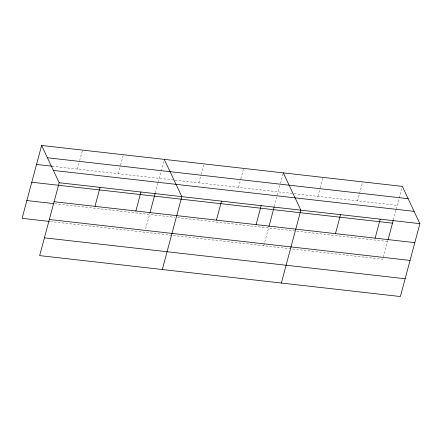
<?xml version="1.0" encoding="UTF-8"?>
<svg xmlns="http://www.w3.org/2000/svg" width="442" height="442" viewBox="0 0 442 442"><rect width="100%" height="100%" fill="white"/><g stroke="black" fill="none" stroke-linecap="round" stroke-linejoin="round"><path stroke-width="0.33" stroke-dasharray="2.21 1.66" d="M77.422 169.082L79.527 161.231M79.704 160.573L82.51 150.103M118.301 173.723L120.406 165.866M120.583 165.214L123.39 154.744M145.628 228.962L149.86 213.16M155.302 192.85L157.949 182.971M158.125 182.314L164.269 159.38M198.861 182.866L200.966 175.01M201.143 174.352L203.95 163.883M238.542 187.364L240.647 179.513M240.824 178.855L243.63 168.385M263.78 245.758L268.548 227.978M274.338 206.359L280.327 184.016M280.504 183.358L283.305 172.888M317.903 196.37L320.008 188.519M320.179 187.861L322.986 177.391M357.578 200.872L362.667 181.894M387.932 240.172L382.816 259.266L50.034 221.508M393.374 219.867L396.021 209.983M396.198 209.326L402.347 186.391M52.211 166.225L174.236 180.071M174.922 180.148L397.259 205.375M54.802 203.723L174.822 217.342M177.557 217.652L387.584 241.481"/><path stroke-width="0.66" d="M41.625 145.462L59.184 182.734L39.653 255.609L400.375 296.538L419.9 223.663L402.347 186.391L41.625 145.462L22.1 218.337L49.355 221.431M94.975 206.353L100.063 187.369M135.86 210.994L140.943 192.01M150.037 212.508L155.125 193.513M162.297 269.521L181.828 196.651L164.269 159.38M216.42 220.133L221.503 201.154M256.1 224.635L261.183 205.652M268.896 226.669L274.162 207.016M281.339 283.029L300.864 210.154L283.305 172.888M335.456 233.641L340.544 214.657M375.136 238.144L380.219 219.16M388.109 239.52L393.198 220.525M47.421 157.761L408.137 198.69M36.542 164.446L52.211 166.225M53.388 170.435L414.104 211.364M59.184 182.734L419.9 223.663M31.774 182.231L392.496 223.16M54.095 201.712L414.811 242.641M26.863 200.552L53.438 203.569M49.333 219.497L410.049 260.426M44.421 237.824L405.137 278.753"/></g></svg>
